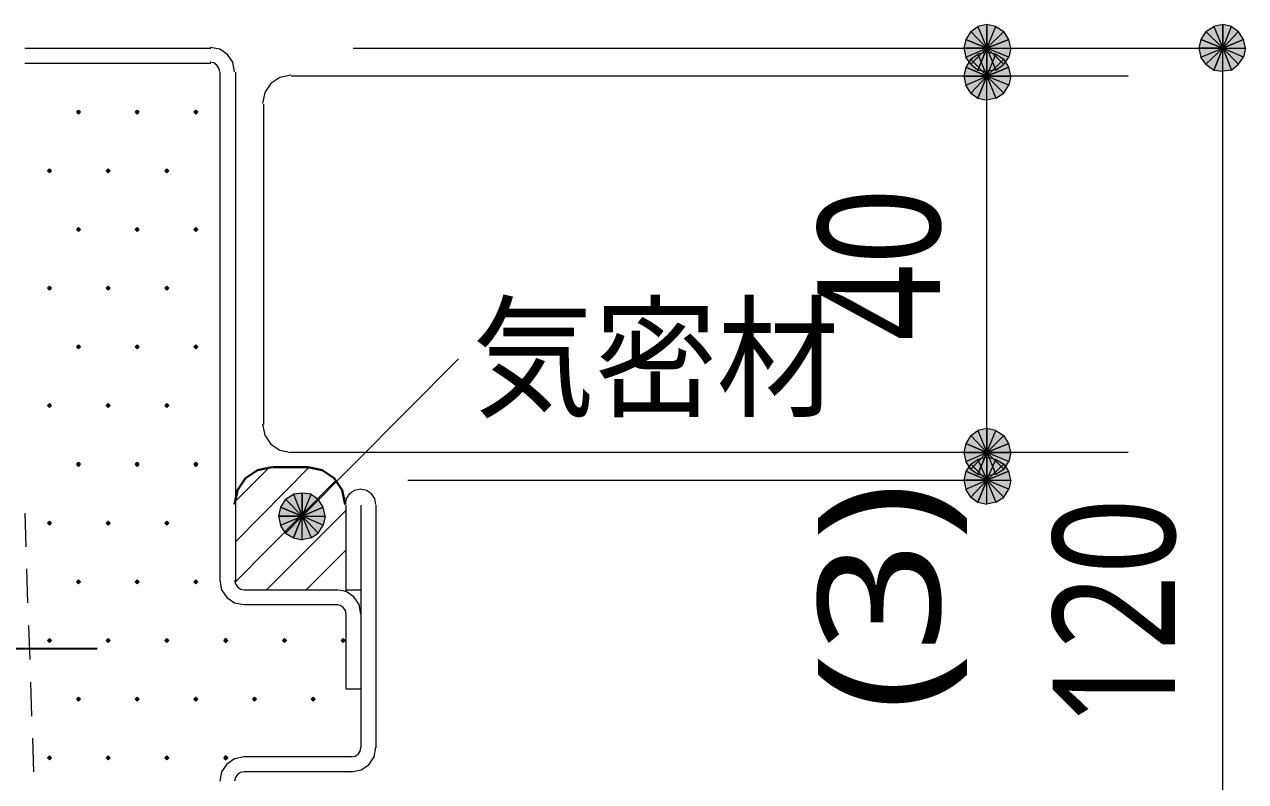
# Model space of a CAD drawing. Header units: millimetres. Extents: x 0 to 420, y 0 to 297.
# Drawn here: x 258.4 to 284.37, y 99.49 to 115.59 of the extents above; entities that cross this region are included whole.
import ezdxf
from ezdxf.enums import TextEntityAlignment as Align

# ---------------------------------------------------------------- set-up
doc = ezdxf.new("R2010")
doc.units = ezdxf.units.MM
doc.styles.add('kst32b', font='NotoSansJP-Variable.ttf')

msp = doc.modelspace()

# ---------------------------------------------------------------- hatches: boundary and pattern name
h = msp.add_hatch(color=7)
h.paths.add_polyline_path([(278.871, 115.591), (278.68, 115.549), (278.871, 115.083), (278.871, 115.591)])
h.paths.add_polyline_path([(278.68, 115.549), (278.871, 115.083), (278.532, 115.443), (278.68, 115.549)])
h.paths.add_polyline_path([(278.871, 115.083), (278.532, 115.443), (278.426, 115.274), (278.871, 115.083)])
h = msp.add_hatch(color=7)
h.paths.add_polyline_path([(279.337, 115.274), (279.231, 115.443), (278.871, 115.083), (279.337, 115.274)])
h.paths.add_polyline_path([(279.231, 115.443), (278.871, 115.083), (279.061, 115.549), (279.231, 115.443)])
h.paths.add_polyline_path([(278.871, 115.083), (279.061, 115.549), (278.871, 115.591), (278.871, 115.083)])
h = msp.add_hatch(color=7)
h.paths.add_polyline_path([(283.887, 115.591), (283.697, 115.549), (283.887, 115.083), (283.887, 115.591)])
h.paths.add_polyline_path([(283.697, 115.549), (283.887, 115.083), (283.528, 115.443), (283.697, 115.549)])
h.paths.add_polyline_path([(283.887, 115.083), (283.528, 115.443), (283.422, 115.274), (283.887, 115.083)])
h = msp.add_hatch(color=7)
h.paths.add_polyline_path([(284.332, 115.274), (284.226, 115.443), (283.887, 115.083), (284.332, 115.274)])
h.paths.add_polyline_path([(284.226, 115.443), (283.887, 115.083), (284.078, 115.549), (284.226, 115.443)])
h.paths.add_polyline_path([(283.887, 115.083), (284.078, 115.549), (283.887, 115.591), (283.887, 115.083)])
for points in [[(278.426, 115.274), (278.384, 115.083), (278.871, 115.083), (278.426, 115.274)], [(283.422, 115.274), (283.379, 115.083), (283.887, 115.083), (283.422, 115.274)], [(278.426, 114.681), (278.384, 114.49), (278.871, 114.49), (278.426, 114.681)], [(259.546, 113.771), (259.525, 113.75), (259.503, 113.729), (259.525, 113.707), (259.546, 113.686), (259.567, 113.707), (259.588, 113.729), (259.567, 113.75), (259.546, 113.771)], [(260.795, 113.771), (260.773, 113.75), (260.752, 113.729), (260.773, 113.707), (260.795, 113.686), (260.816, 113.707), (260.837, 113.729), (260.816, 113.75), (260.795, 113.771)], [(262.043, 113.771), (262.022, 113.75), (262.001, 113.729), (262.022, 113.707), (262.043, 113.686), (262.064, 113.707), (262.086, 113.729), (262.064, 113.75), (262.043, 113.771)], [(258.932, 112.522), (258.911, 112.501), (258.889, 112.48), (258.911, 112.459), (258.932, 112.437), (258.953, 112.459), (258.974, 112.48), (258.953, 112.501), (258.932, 112.522)], [(260.181, 112.522), (260.16, 112.501), (260.138, 112.48), (260.16, 112.459), (260.181, 112.437), (260.202, 112.459), (260.223, 112.48), (260.202, 112.501), (260.181, 112.522)], [(261.429, 112.522), (261.408, 112.501), (261.387, 112.48), (261.408, 112.459), (261.429, 112.437), (261.451, 112.459), (261.472, 112.48), (261.451, 112.501), (261.429, 112.522)], [(259.546, 111.273), (259.525, 111.252), (259.503, 111.231), (259.525, 111.21), (259.546, 111.188), (259.567, 111.21), (259.588, 111.231), (259.567, 111.252), (259.546, 111.273)], [(260.795, 111.273), (260.773, 111.252), (260.752, 111.231), (260.773, 111.21), (260.795, 111.188), (260.816, 111.21), (260.837, 111.231), (260.816, 111.252), (260.795, 111.273)], [(262.043, 111.273), (262.022, 111.252), (262.001, 111.231), (262.022, 111.21), (262.043, 111.188), (262.064, 111.21), (262.086, 111.231), (262.064, 111.252), (262.043, 111.273)], [(258.932, 110.024), (258.911, 110.003), (258.889, 109.982), (258.911, 109.961), (258.932, 109.94), (258.953, 109.961), (258.974, 109.982), (258.953, 110.003), (258.932, 110.024)], [(260.181, 110.024), (260.16, 110.003), (260.138, 109.982), (260.16, 109.961), (260.181, 109.94), (260.202, 109.961), (260.223, 109.982), (260.202, 110.003), (260.181, 110.024)], [(261.429, 110.024), (261.408, 110.003), (261.387, 109.982), (261.408, 109.961), (261.429, 109.94), (261.451, 109.961), (261.472, 109.982), (261.451, 110.003), (261.429, 110.024)], [(259.546, 108.775), (259.525, 108.754), (259.503, 108.733), (259.525, 108.712), (259.546, 108.691), (259.567, 108.712), (259.588, 108.733), (259.567, 108.754), (259.546, 108.775)], [(260.795, 108.775), (260.773, 108.754), (260.752, 108.733), (260.773, 108.712), (260.795, 108.691), (260.816, 108.712), (260.837, 108.733), (260.816, 108.754), (260.795, 108.775)], [(262.043, 108.775), (262.022, 108.754), (262.001, 108.733), (262.022, 108.712), (262.043, 108.691), (262.064, 108.712), (262.086, 108.733), (262.064, 108.754), (262.043, 108.775)], [(258.932, 107.527), (258.911, 107.505), (258.889, 107.484), (258.911, 107.463), (258.932, 107.442), (258.953, 107.463), (258.974, 107.484), (258.953, 107.505), (258.932, 107.527)], [(260.181, 107.527), (260.16, 107.505), (260.138, 107.484), (260.16, 107.463), (260.181, 107.442), (260.202, 107.463), (260.223, 107.484), (260.202, 107.505), (260.181, 107.527)], [(261.429, 107.527), (261.408, 107.505), (261.387, 107.484), (261.408, 107.463), (261.429, 107.442), (261.451, 107.463), (261.472, 107.484), (261.451, 107.505), (261.429, 107.527)], [(278.426, 106.68), (278.384, 106.489), (278.871, 106.489), (278.426, 106.68)], [(259.546, 106.278), (259.525, 106.257), (259.503, 106.236), (259.525, 106.214), (259.546, 106.193), (259.567, 106.214), (259.588, 106.236), (259.567, 106.257), (259.546, 106.278)], [(260.795, 106.278), (260.773, 106.257), (260.752, 106.236), (260.773, 106.214), (260.795, 106.193), (260.816, 106.214), (260.837, 106.236), (260.816, 106.257), (260.795, 106.278)], [(262.043, 106.278), (262.022, 106.257), (262.001, 106.236), (262.022, 106.214), (262.043, 106.193), (262.064, 106.214), (262.086, 106.236), (262.064, 106.257), (262.043, 106.278)], [(278.426, 106.087), (278.384, 105.897), (278.871, 105.897), (278.426, 106.087)], [(263.843, 105.325), (263.8, 105.135), (264.308, 105.135), (263.843, 105.325)], [(258.932, 105.029), (258.911, 105.008), (258.889, 104.987), (258.911, 104.966), (258.932, 104.944), (258.953, 104.966), (258.974, 104.987), (258.953, 105.008), (258.932, 105.029)], [(260.181, 105.029), (260.16, 105.008), (260.138, 104.987), (260.16, 104.966), (260.181, 104.944), (260.202, 104.966), (260.223, 104.987), (260.202, 105.008), (260.181, 105.029)], [(261.429, 105.029), (261.408, 105.008), (261.387, 104.987), (261.408, 104.966), (261.429, 104.944), (261.451, 104.966), (261.472, 104.987), (261.451, 105.008), (261.429, 105.029)], [(259.546, 103.78), (259.525, 103.759), (259.503, 103.738), (259.525, 103.717), (259.546, 103.696), (259.567, 103.717), (259.588, 103.738), (259.567, 103.759), (259.546, 103.78)], [(260.795, 103.78), (260.773, 103.759), (260.752, 103.738), (260.773, 103.717), (260.795, 103.696), (260.816, 103.717), (260.837, 103.738), (260.816, 103.759), (260.795, 103.78)], [(262.043, 103.78), (262.022, 103.759), (262.001, 103.738), (262.022, 103.717), (262.043, 103.696), (262.064, 103.717), (262.086, 103.738), (262.064, 103.759), (262.043, 103.78)], [(258.932, 102.531), (258.911, 102.51), (258.889, 102.489), (258.911, 102.468), (258.932, 102.447), (258.953, 102.468), (258.974, 102.489), (258.953, 102.51), (258.932, 102.531)], [(260.181, 102.531), (260.16, 102.51), (260.138, 102.489), (260.16, 102.468), (260.181, 102.447), (260.202, 102.468), (260.223, 102.489), (260.202, 102.51), (260.181, 102.531)], [(261.429, 102.531), (261.408, 102.51), (261.387, 102.489), (261.408, 102.468), (261.429, 102.447), (261.451, 102.468), (261.472, 102.489), (261.451, 102.51), (261.429, 102.531)], [(262.678, 102.531), (262.657, 102.51), (262.636, 102.489), (262.657, 102.468), (262.678, 102.447), (262.7, 102.468), (262.721, 102.489), (262.7, 102.51), (262.678, 102.531)], [(263.927, 102.531), (263.906, 102.51), (263.885, 102.489), (263.906, 102.468), (263.927, 102.447), (263.948, 102.468), (263.97, 102.489), (263.948, 102.51), (263.927, 102.531)], [(265.176, 102.531), (265.155, 102.51), (265.134, 102.489), (265.155, 102.468), (265.176, 102.447), (265.197, 102.468), (265.218, 102.489), (265.197, 102.51), (265.176, 102.531)], [(259.546, 101.282), (259.525, 101.261), (259.503, 101.24), (259.525, 101.219), (259.546, 101.198), (259.567, 101.219), (259.588, 101.24), (259.567, 101.261), (259.546, 101.282)], [(260.795, 101.282), (260.773, 101.261), (260.752, 101.24), (260.773, 101.219), (260.795, 101.198), (260.816, 101.219), (260.837, 101.24), (260.816, 101.261), (260.795, 101.282)], [(262.043, 101.282), (262.022, 101.261), (262.001, 101.24), (262.022, 101.219), (262.043, 101.198), (262.064, 101.219), (262.086, 101.24), (262.064, 101.261), (262.043, 101.282)], [(263.292, 101.282), (263.271, 101.261), (263.25, 101.24), (263.271, 101.219), (263.292, 101.198), (263.313, 101.219), (263.335, 101.24), (263.313, 101.261), (263.292, 101.282)], [(264.541, 101.282), (264.52, 101.261), (264.499, 101.24), (264.52, 101.219), (264.541, 101.198), (264.562, 101.219), (264.583, 101.24), (264.562, 101.261), (264.541, 101.282)], [(258.932, 100.034), (258.911, 100.012), (258.889, 99.991), (258.911, 99.97), (258.932, 99.949), (258.953, 99.97), (258.974, 99.991), (258.953, 100.012), (258.932, 100.034)], [(260.181, 100.034), (260.16, 100.012), (260.138, 99.991), (260.16, 99.97), (260.181, 99.949), (260.202, 99.97), (260.223, 99.991), (260.202, 100.012), (260.181, 100.034)], [(261.429, 100.034), (261.408, 100.012), (261.387, 99.991), (261.408, 99.97), (261.429, 99.949), (261.451, 99.97), (261.472, 99.991), (261.451, 100.012), (261.429, 100.034)], [(262.678, 100.034), (262.657, 100.012), (262.636, 99.991), (262.657, 99.97), (262.678, 99.949), (262.7, 99.97), (262.721, 99.991), (262.7, 100.012), (262.678, 100.034)]]:
    msp.add_hatch(color=7).paths.add_polyline_path(points)
h = msp.add_hatch(color=7)
h.paths.add_polyline_path([(278.384, 115.083), (278.426, 114.893), (278.871, 115.083), (278.384, 115.083)])
h.paths.add_polyline_path([(278.426, 114.893), (278.871, 115.083), (278.532, 114.745), (278.426, 114.893)])
h.paths.add_polyline_path([(278.871, 115.083), (278.532, 114.745), (278.68, 114.618), (278.871, 115.083)])
h = msp.add_hatch(color=7)
h.paths.add_polyline_path([(278.68, 114.618), (278.871, 114.596), (278.871, 115.083), (278.68, 114.618)])
h.paths.add_polyline_path([(278.871, 114.596), (278.871, 115.083), (279.061, 114.618), (278.871, 114.596)])
h.paths.add_polyline_path([(278.871, 115.083), (279.061, 114.618), (279.231, 114.745), (278.871, 115.083)])
h = msp.add_hatch(color=7)
h.paths.add_polyline_path([(279.231, 114.745), (279.337, 114.893), (278.871, 115.083), (279.231, 114.745)])
h.paths.add_polyline_path([(279.337, 114.893), (278.871, 115.083), (279.379, 115.083), (279.337, 114.893)])
h.paths.add_polyline_path([(278.871, 115.083), (279.379, 115.083), (279.337, 115.274), (278.871, 115.083)])
h = msp.add_hatch(color=7)
h.paths.add_polyline_path([(283.379, 115.083), (283.422, 114.893), (283.887, 115.083), (283.379, 115.083)])
h.paths.add_polyline_path([(283.422, 114.893), (283.887, 115.083), (283.528, 114.745), (283.422, 114.893)])
h.paths.add_polyline_path([(283.887, 115.083), (283.528, 114.745), (283.697, 114.618), (283.887, 115.083)])
h = msp.add_hatch(color=7)
h.paths.add_polyline_path([(283.697, 114.618), (283.887, 114.596), (283.887, 115.083), (283.697, 114.618)])
h.paths.add_polyline_path([(283.887, 114.596), (283.887, 115.083), (284.078, 114.618), (283.887, 114.596)])
h.paths.add_polyline_path([(283.887, 115.083), (284.078, 114.618), (284.226, 114.745), (283.887, 115.083)])
h = msp.add_hatch(color=7)
h.paths.add_polyline_path([(284.226, 114.745), (284.332, 114.893), (283.887, 115.083), (284.226, 114.745)])
h.paths.add_polyline_path([(284.332, 114.893), (283.887, 115.083), (284.374, 115.083), (284.332, 114.893)])
h.paths.add_polyline_path([(283.887, 115.083), (284.374, 115.083), (284.332, 115.274), (283.887, 115.083)])
h = msp.add_hatch(color=7)
h.paths.add_polyline_path([(278.871, 114.998), (278.68, 114.956), (278.871, 114.49), (278.871, 114.998)])
h.paths.add_polyline_path([(278.68, 114.956), (278.871, 114.49), (278.532, 114.85), (278.68, 114.956)])
h.paths.add_polyline_path([(278.871, 114.49), (278.532, 114.85), (278.426, 114.681), (278.871, 114.49)])
h = msp.add_hatch(color=7)
h.paths.add_polyline_path([(279.337, 114.681), (279.231, 114.85), (278.871, 114.49), (279.337, 114.681)])
h.paths.add_polyline_path([(279.231, 114.85), (278.871, 114.49), (279.061, 114.956), (279.231, 114.85)])
h.paths.add_polyline_path([(278.871, 114.49), (279.061, 114.956), (278.871, 114.998), (278.871, 114.49)])
h = msp.add_hatch(color=7)
h.paths.add_polyline_path([(279.231, 114.131), (279.337, 114.3), (278.871, 114.49), (279.231, 114.131)])
h.paths.add_polyline_path([(279.337, 114.3), (278.871, 114.49), (279.379, 114.49), (279.337, 114.3)])
h.paths.add_polyline_path([(278.871, 114.49), (279.379, 114.49), (279.337, 114.681), (278.871, 114.49)])
h = msp.add_hatch(color=7)
h.paths.add_polyline_path([(278.384, 114.49), (278.426, 114.3), (278.871, 114.49), (278.384, 114.49)])
h.paths.add_polyline_path([(278.426, 114.3), (278.871, 114.49), (278.532, 114.131), (278.426, 114.3)])
h.paths.add_polyline_path([(278.871, 114.49), (278.532, 114.131), (278.68, 114.025), (278.871, 114.49)])
h = msp.add_hatch(color=7)
h.paths.add_polyline_path([(278.68, 114.025), (278.871, 113.982), (278.871, 114.49), (278.68, 114.025)])
h.paths.add_polyline_path([(278.871, 113.982), (278.871, 114.49), (279.061, 114.025), (278.871, 113.982)])
h.paths.add_polyline_path([(278.871, 114.49), (279.061, 114.025), (279.231, 114.131), (278.871, 114.49)])
h = msp.add_hatch(color=7)
h.paths.add_polyline_path([(278.871, 106.997), (278.68, 106.955), (278.871, 106.489), (278.871, 106.997)])
h.paths.add_polyline_path([(278.68, 106.955), (278.871, 106.489), (278.532, 106.849), (278.68, 106.955)])
h.paths.add_polyline_path([(278.871, 106.489), (278.532, 106.849), (278.426, 106.68), (278.871, 106.489)])
h = msp.add_hatch(color=7)
h.paths.add_polyline_path([(279.337, 106.68), (279.231, 106.849), (278.871, 106.489), (279.337, 106.68)])
h.paths.add_polyline_path([(279.231, 106.849), (278.871, 106.489), (279.061, 106.955), (279.231, 106.849)])
h.paths.add_polyline_path([(278.871, 106.489), (279.061, 106.955), (278.871, 106.997), (278.871, 106.489)])
h = msp.add_hatch(color=7)
h.paths.add_polyline_path([(279.231, 106.13), (279.337, 106.299), (278.871, 106.489), (279.231, 106.13)])
h.paths.add_polyline_path([(279.337, 106.299), (278.871, 106.489), (279.379, 106.489), (279.337, 106.299)])
h.paths.add_polyline_path([(278.871, 106.489), (279.379, 106.489), (279.337, 106.68), (278.871, 106.489)])
h = msp.add_hatch(color=7)
h.paths.add_polyline_path([(278.384, 106.489), (278.426, 106.299), (278.871, 106.489), (278.384, 106.489)])
h.paths.add_polyline_path([(278.426, 106.299), (278.871, 106.489), (278.532, 106.13), (278.426, 106.299)])
h.paths.add_polyline_path([(278.871, 106.489), (278.532, 106.13), (278.68, 106.024), (278.871, 106.489)])
h = msp.add_hatch(color=7)
h.paths.add_polyline_path([(278.871, 106.384), (278.68, 106.341), (278.871, 105.897), (278.871, 106.384)])
h.paths.add_polyline_path([(278.68, 106.341), (278.871, 105.897), (278.532, 106.236), (278.68, 106.341)])
h.paths.add_polyline_path([(278.871, 105.897), (278.532, 106.236), (278.426, 106.087), (278.871, 105.897)])
h = msp.add_hatch(color=7)
h.paths.add_polyline_path([(278.68, 106.024), (278.871, 105.981), (278.871, 106.489), (278.68, 106.024)])
h.paths.add_polyline_path([(278.871, 105.981), (278.871, 106.489), (279.061, 106.024), (278.871, 105.981)])
h.paths.add_polyline_path([(278.871, 106.489), (279.061, 106.024), (279.231, 106.13), (278.871, 106.489)])
h = msp.add_hatch(color=7)
h.paths.add_polyline_path([(279.337, 106.087), (279.231, 106.236), (278.871, 105.897), (279.337, 106.087)])
h.paths.add_polyline_path([(279.231, 106.236), (278.871, 105.897), (279.061, 106.341), (279.231, 106.236)])
h.paths.add_polyline_path([(278.871, 105.897), (279.061, 106.341), (278.871, 106.384), (278.871, 105.897)])
h = msp.add_hatch(color=7)
h.paths.add_polyline_path([(279.231, 105.537), (279.337, 105.706), (278.871, 105.897), (279.231, 105.537)])
h.paths.add_polyline_path([(279.337, 105.706), (278.871, 105.897), (279.379, 105.897), (279.337, 105.706)])
h.paths.add_polyline_path([(278.871, 105.897), (279.379, 105.897), (279.337, 106.087), (278.871, 105.897)])
h = msp.add_hatch(color=7)
h.paths.add_polyline_path([(278.384, 105.897), (278.426, 105.706), (278.871, 105.897), (278.384, 105.897)])
h.paths.add_polyline_path([(278.426, 105.706), (278.871, 105.897), (278.532, 105.537), (278.426, 105.706)])
h.paths.add_polyline_path([(278.871, 105.897), (278.532, 105.537), (278.68, 105.431), (278.871, 105.897)])
h = msp.add_hatch(color=7)
h.paths.add_polyline_path([(278.68, 105.431), (278.871, 105.389), (278.871, 105.897), (278.68, 105.431)])
h.paths.add_polyline_path([(278.871, 105.389), (278.871, 105.897), (279.061, 105.431), (278.871, 105.389)])
h.paths.add_polyline_path([(278.871, 105.897), (279.061, 105.431), (279.231, 105.537), (278.871, 105.897)])
h = msp.add_hatch(color=7)
h.paths.add_polyline_path([(264.308, 105.622), (264.118, 105.6), (264.308, 105.135), (264.308, 105.622)])
h.paths.add_polyline_path([(264.118, 105.6), (264.308, 105.135), (263.948, 105.495), (264.118, 105.6)])
h.paths.add_polyline_path([(264.308, 105.135), (263.948, 105.495), (263.843, 105.325), (264.308, 105.135)])
h = msp.add_hatch(color=7)
h.paths.add_polyline_path([(264.753, 105.325), (264.647, 105.495), (264.308, 105.135), (264.753, 105.325)])
h.paths.add_polyline_path([(264.647, 105.495), (264.308, 105.135), (264.499, 105.6), (264.647, 105.495)])
h.paths.add_polyline_path([(264.308, 105.135), (264.499, 105.6), (264.308, 105.622), (264.308, 105.135)])
h = msp.add_hatch(color=7)
h.paths.add_polyline_path([(264.647, 104.775), (264.753, 104.944), (264.308, 105.135), (264.647, 104.775)])
h.paths.add_polyline_path([(264.753, 104.944), (264.308, 105.135), (264.795, 105.135), (264.753, 104.944)])
h.paths.add_polyline_path([(264.308, 105.135), (264.795, 105.135), (264.753, 105.325), (264.308, 105.135)])
h = msp.add_hatch(color=7)
h.paths.add_polyline_path([(263.8, 105.135), (263.843, 104.944), (264.308, 105.135), (263.8, 105.135)])
h.paths.add_polyline_path([(263.843, 104.944), (264.308, 105.135), (263.948, 104.775), (263.843, 104.944)])
h.paths.add_polyline_path([(264.308, 105.135), (263.948, 104.775), (264.118, 104.669), (264.308, 105.135)])
h = msp.add_hatch(color=7)
h.paths.add_polyline_path([(264.118, 104.669), (264.308, 104.627), (264.308, 105.135), (264.118, 104.669)])
h.paths.add_polyline_path([(264.308, 104.627), (264.308, 105.135), (264.499, 104.669), (264.308, 104.627)])
h.paths.add_polyline_path([(264.308, 105.135), (264.499, 104.669), (264.647, 104.775), (264.308, 105.135)])

# ---------------------------------------------------------------- linework, layer by layer
at = {"lineweight": 0}
for points in [[(278.871, 115.083), (278.532, 115.443), (278.426, 115.274)], [(278.68, 115.549), (278.871, 115.083), (278.532, 115.443)], [(278.871, 115.591), (278.68, 115.549), (278.871, 115.083)], [(278.871, 115.083), (279.061, 115.549), (278.871, 115.591)], [(279.231, 115.443), (278.871, 115.083), (279.061, 115.549)], [(279.337, 115.274), (279.231, 115.443), (278.871, 115.083)], [(283.887, 115.083), (283.528, 115.443), (283.422, 115.274)], [(283.697, 115.549), (283.887, 115.083), (283.528, 115.443)], [(283.887, 115.591), (283.697, 115.549), (283.887, 115.083)], [(283.887, 115.083), (284.078, 115.549), (283.887, 115.591)], [(284.226, 115.443), (283.887, 115.083), (284.078, 115.549)], [(284.332, 115.274), (284.226, 115.443), (283.887, 115.083)], [(278.426, 115.274), (278.384, 115.083), (278.871, 115.083)], [(278.384, 115.083), (278.426, 114.893), (278.871, 115.083)], [(278.426, 114.893), (278.871, 115.083), (278.532, 114.745)], [(278.871, 115.083), (278.532, 114.745), (278.68, 114.618)], [(278.68, 114.618), (278.871, 114.596), (278.871, 115.083)], [(278.871, 115.083), (279.379, 115.083), (279.337, 115.274)], [(278.871, 114.596), (278.871, 115.083), (279.061, 114.618)], [(278.871, 115.083), (279.061, 114.618), (279.231, 114.745)], [(279.231, 114.745), (279.337, 114.893), (278.871, 115.083)], [(279.337, 114.893), (278.871, 115.083), (279.379, 115.083)], [(283.422, 115.274), (283.379, 115.083), (283.887, 115.083)], [(283.379, 115.083), (283.422, 114.893), (283.887, 115.083)], [(283.422, 114.893), (283.887, 115.083), (283.528, 114.745)], [(283.887, 115.083), (283.528, 114.745), (283.697, 114.618)], [(283.697, 114.618), (283.887, 114.596), (283.887, 115.083)], [(283.887, 115.083), (284.374, 115.083), (284.332, 115.274)], [(283.887, 114.596), (283.887, 115.083), (284.078, 114.618)], [(283.887, 115.083), (284.078, 114.618), (284.226, 114.745)], [(284.226, 114.745), (284.332, 114.893), (283.887, 115.083)], [(284.332, 114.893), (283.887, 115.083), (284.374, 115.083)], [(278.871, 114.49), (278.532, 114.85), (278.426, 114.681)], [(278.68, 114.956), (278.871, 114.49), (278.532, 114.85)], [(278.871, 114.998), (278.68, 114.956), (278.871, 114.49)], [(278.871, 114.49), (279.061, 114.956), (278.871, 114.998)], [(279.231, 114.85), (278.871, 114.49), (279.061, 114.956)], [(279.337, 114.681), (279.231, 114.85), (278.871, 114.49)], [(278.426, 114.681), (278.384, 114.49), (278.871, 114.49)], [(278.871, 114.49), (279.379, 114.49), (279.337, 114.681)], [(278.384, 114.49), (278.426, 114.3), (278.871, 114.49)], [(278.426, 114.3), (278.871, 114.49), (278.532, 114.131)], [(278.871, 114.49), (278.532, 114.131), (278.68, 114.025)], [(278.68, 114.025), (278.871, 113.982), (278.871, 114.49)], [(278.871, 113.982), (278.871, 114.49), (279.061, 114.025)], [(278.871, 114.49), (279.061, 114.025), (279.231, 114.131)], [(279.231, 114.131), (279.337, 114.3), (278.871, 114.49)], [(279.337, 114.3), (278.871, 114.49), (279.379, 114.49)], [(259.546, 113.771), (259.525, 113.75), (259.503, 113.729), (259.525, 113.707), (259.546, 113.686), (259.567, 113.707), (259.588, 113.729), (259.567, 113.75)], [(260.795, 113.771), (260.773, 113.75), (260.752, 113.729), (260.773, 113.707), (260.795, 113.686), (260.816, 113.707), (260.837, 113.729), (260.816, 113.75)], [(262.043, 113.771), (262.022, 113.75), (262.001, 113.729), (262.022, 113.707), (262.043, 113.686), (262.064, 113.707), (262.086, 113.729), (262.064, 113.75)], [(258.932, 112.522), (258.911, 112.501), (258.889, 112.48), (258.911, 112.459), (258.932, 112.437), (258.953, 112.459), (258.974, 112.48), (258.953, 112.501)], [(260.181, 112.522), (260.16, 112.501), (260.138, 112.48), (260.16, 112.459), (260.181, 112.437), (260.202, 112.459), (260.223, 112.48), (260.202, 112.501)], [(261.429, 112.522), (261.408, 112.501), (261.387, 112.48), (261.408, 112.459), (261.429, 112.437), (261.451, 112.459), (261.472, 112.48), (261.451, 112.501)], [(259.546, 111.273), (259.525, 111.252), (259.503, 111.231), (259.525, 111.21), (259.546, 111.188), (259.567, 111.21), (259.588, 111.231), (259.567, 111.252)], [(260.795, 111.273), (260.773, 111.252), (260.752, 111.231), (260.773, 111.21), (260.795, 111.188), (260.816, 111.21), (260.837, 111.231), (260.816, 111.252)], [(262.043, 111.273), (262.022, 111.252), (262.001, 111.231), (262.022, 111.21), (262.043, 111.188), (262.064, 111.21), (262.086, 111.231), (262.064, 111.252)], [(258.932, 110.024), (258.911, 110.003), (258.889, 109.982), (258.911, 109.961), (258.932, 109.94), (258.953, 109.961), (258.974, 109.982), (258.953, 110.003)], [(260.181, 110.024), (260.16, 110.003), (260.138, 109.982), (260.16, 109.961), (260.181, 109.94), (260.202, 109.961), (260.223, 109.982), (260.202, 110.003)], [(261.429, 110.024), (261.408, 110.003), (261.387, 109.982), (261.408, 109.961), (261.429, 109.94), (261.451, 109.961), (261.472, 109.982), (261.451, 110.003)], [(259.546, 108.775), (259.525, 108.754), (259.503, 108.733), (259.525, 108.712), (259.546, 108.691), (259.567, 108.712), (259.588, 108.733), (259.567, 108.754)], [(260.795, 108.775), (260.773, 108.754), (260.752, 108.733), (260.773, 108.712), (260.795, 108.691), (260.816, 108.712), (260.837, 108.733), (260.816, 108.754)], [(262.043, 108.775), (262.022, 108.754), (262.001, 108.733), (262.022, 108.712), (262.043, 108.691), (262.064, 108.712), (262.086, 108.733), (262.064, 108.754)], [(258.932, 107.527), (258.911, 107.505), (258.889, 107.484), (258.911, 107.463), (258.932, 107.442), (258.953, 107.463), (258.974, 107.484), (258.953, 107.505)], [(260.181, 107.527), (260.16, 107.505), (260.138, 107.484), (260.16, 107.463), (260.181, 107.442), (260.202, 107.463), (260.223, 107.484), (260.202, 107.505)], [(261.429, 107.527), (261.408, 107.505), (261.387, 107.484), (261.408, 107.463), (261.429, 107.442), (261.451, 107.463), (261.472, 107.484), (261.451, 107.505)], [(278.871, 106.489), (278.532, 106.849), (278.426, 106.68)], [(278.68, 106.955), (278.871, 106.489), (278.532, 106.849)], [(278.871, 106.997), (278.68, 106.955), (278.871, 106.489)], [(278.871, 106.489), (279.061, 106.955), (278.871, 106.997)], [(279.231, 106.849), (278.871, 106.489), (279.061, 106.955)], [(279.337, 106.68), (279.231, 106.849), (278.871, 106.489)], [(278.426, 106.68), (278.384, 106.489), (278.871, 106.489)], [(278.871, 106.489), (279.379, 106.489), (279.337, 106.68)], [(259.546, 106.278), (259.525, 106.257), (259.503, 106.236), (259.525, 106.214), (259.546, 106.193), (259.567, 106.214), (259.588, 106.236), (259.567, 106.257)], [(260.795, 106.278), (260.773, 106.257), (260.752, 106.236), (260.773, 106.214), (260.795, 106.193), (260.816, 106.214), (260.837, 106.236), (260.816, 106.257)], [(262.043, 106.278), (262.022, 106.257), (262.001, 106.236), (262.022, 106.214), (262.043, 106.193), (262.064, 106.214), (262.086, 106.236), (262.064, 106.257)], [(278.384, 106.489), (278.426, 106.299), (278.871, 106.489)], [(278.426, 106.299), (278.871, 106.489), (278.532, 106.13)], [(278.871, 106.489), (278.532, 106.13), (278.68, 106.024)], [(278.68, 106.341), (278.871, 105.897), (278.532, 106.236)], [(278.68, 106.024), (278.871, 105.981), (278.871, 106.489)], [(278.871, 106.384), (278.68, 106.341), (278.871, 105.897)], [(278.871, 105.981), (278.871, 106.489), (279.061, 106.024)], [(278.871, 106.489), (279.061, 106.024), (279.231, 106.13)], [(279.231, 106.13), (279.337, 106.299), (278.871, 106.489)], [(279.337, 106.299), (278.871, 106.489), (279.379, 106.489)], [(278.871, 105.897), (279.061, 106.341), (278.871, 106.384)], [(279.231, 106.236), (278.871, 105.897), (279.061, 106.341)], [(278.426, 106.087), (278.384, 105.897), (278.871, 105.897)], [(278.871, 105.897), (278.532, 106.236), (278.426, 106.087)], [(279.337, 106.087), (279.231, 106.236), (278.871, 105.897)], [(278.871, 105.897), (279.379, 105.897), (279.337, 106.087)], [(278.384, 105.897), (278.426, 105.706), (278.871, 105.897)], [(278.426, 105.706), (278.871, 105.897), (278.532, 105.537)], [(278.871, 105.897), (278.532, 105.537), (278.68, 105.431)], [(278.68, 105.431), (278.871, 105.389), (278.871, 105.897)], [(278.871, 105.389), (278.871, 105.897), (279.061, 105.431)], [(278.871, 105.897), (279.061, 105.431), (279.231, 105.537)], [(279.231, 105.537), (279.337, 105.706), (278.871, 105.897)], [(279.337, 105.706), (278.871, 105.897), (279.379, 105.897)], [(264.308, 105.135), (263.948, 105.495), (263.843, 105.325)], [(264.118, 105.6), (264.308, 105.135), (263.948, 105.495)], [(264.308, 105.622), (264.118, 105.6), (264.308, 105.135)], [(264.308, 105.135), (264.499, 105.6), (264.308, 105.622)], [(264.647, 105.495), (264.308, 105.135), (264.499, 105.6)], [(264.753, 105.325), (264.647, 105.495), (264.308, 105.135)], [(263.843, 105.325), (263.8, 105.135), (264.308, 105.135)], [(264.308, 105.135), (264.795, 105.135), (264.753, 105.325)], [(258.932, 105.029), (258.911, 105.008), (258.889, 104.987), (258.911, 104.966), (258.932, 104.944), (258.953, 104.966), (258.974, 104.987), (258.953, 105.008)], [(260.181, 105.029), (260.16, 105.008), (260.138, 104.987), (260.16, 104.966), (260.181, 104.944), (260.202, 104.966), (260.223, 104.987), (260.202, 105.008)], [(261.429, 105.029), (261.408, 105.008), (261.387, 104.987), (261.408, 104.966), (261.429, 104.944), (261.451, 104.966), (261.472, 104.987), (261.451, 105.008)], [(263.8, 105.135), (263.843, 104.944), (264.308, 105.135)], [(263.843, 104.944), (264.308, 105.135), (263.948, 104.775)], [(264.308, 105.135), (263.948, 104.775), (264.118, 104.669)], [(264.118, 104.669), (264.308, 104.627), (264.308, 105.135)], [(264.308, 104.627), (264.308, 105.135), (264.499, 104.669)], [(264.308, 105.135), (264.499, 104.669), (264.647, 104.775)], [(264.647, 104.775), (264.753, 104.944), (264.308, 105.135)], [(264.753, 104.944), (264.308, 105.135), (264.795, 105.135)], [(259.546, 103.78), (259.525, 103.759), (259.503, 103.738), (259.525, 103.717), (259.546, 103.696), (259.567, 103.717), (259.588, 103.738), (259.567, 103.759)], [(260.795, 103.78), (260.773, 103.759), (260.752, 103.738), (260.773, 103.717), (260.795, 103.696), (260.816, 103.717), (260.837, 103.738), (260.816, 103.759)], [(262.043, 103.78), (262.022, 103.759), (262.001, 103.738), (262.022, 103.717), (262.043, 103.696), (262.064, 103.717), (262.086, 103.738), (262.064, 103.759)], [(258.932, 102.531), (258.911, 102.51), (258.889, 102.489), (258.911, 102.468), (258.932, 102.447), (258.953, 102.468), (258.974, 102.489), (258.953, 102.51)], [(260.181, 102.531), (260.16, 102.51), (260.138, 102.489), (260.16, 102.468), (260.181, 102.447), (260.202, 102.468), (260.223, 102.489), (260.202, 102.51)], [(261.429, 102.531), (261.408, 102.51), (261.387, 102.489), (261.408, 102.468), (261.429, 102.447), (261.451, 102.468), (261.472, 102.489), (261.451, 102.51)], [(262.678, 102.531), (262.657, 102.51), (262.636, 102.489), (262.657, 102.468), (262.678, 102.447), (262.7, 102.468), (262.721, 102.489), (262.7, 102.51)], [(263.927, 102.531), (263.906, 102.51), (263.885, 102.489), (263.906, 102.468), (263.927, 102.447), (263.948, 102.468), (263.97, 102.489), (263.948, 102.51)], [(265.176, 102.531), (265.155, 102.51), (265.134, 102.489), (265.155, 102.468), (265.176, 102.447), (265.197, 102.468), (265.218, 102.489), (265.197, 102.51)], [(259.546, 101.282), (259.525, 101.261), (259.503, 101.24), (259.525, 101.219), (259.546, 101.198), (259.567, 101.219), (259.588, 101.24), (259.567, 101.261)], [(260.795, 101.282), (260.773, 101.261), (260.752, 101.24), (260.773, 101.219), (260.795, 101.198), (260.816, 101.219), (260.837, 101.24), (260.816, 101.261)], [(262.043, 101.282), (262.022, 101.261), (262.001, 101.24), (262.022, 101.219), (262.043, 101.198), (262.064, 101.219), (262.086, 101.24), (262.064, 101.261)], [(263.292, 101.282), (263.271, 101.261), (263.25, 101.24), (263.271, 101.219), (263.292, 101.198), (263.313, 101.219), (263.335, 101.24), (263.313, 101.261)], [(264.541, 101.282), (264.52, 101.261), (264.499, 101.24), (264.52, 101.219), (264.541, 101.198), (264.562, 101.219), (264.583, 101.24), (264.562, 101.261)], [(258.932, 100.034), (258.911, 100.012), (258.889, 99.991), (258.911, 99.97), (258.932, 99.949), (258.953, 99.97), (258.974, 99.991), (258.953, 100.012)], [(260.181, 100.034), (260.16, 100.012), (260.138, 99.991), (260.16, 99.97), (260.181, 99.949), (260.202, 99.97), (260.223, 99.991), (260.202, 100.012)], [(261.429, 100.034), (261.408, 100.012), (261.387, 99.991), (261.408, 99.97), (261.429, 99.949), (261.451, 99.97), (261.472, 99.991), (261.451, 100.012)], [(262.678, 100.034), (262.657, 100.012), (262.636, 99.991), (262.657, 99.97), (262.678, 99.949), (262.7, 99.97), (262.721, 99.991), (262.7, 100.012)]]:
    msp.add_lwpolyline(points, close=True, dxfattribs=at)
at = {"lineweight": 13}
for points in [[(258.403, 115.083), (262.361, 115.083)], [(262.869, 114.586), (262.828, 114.788), (262.717, 114.952), (262.552, 115.064), (262.35, 115.104)], [(265.388, 115.083), (283.887, 115.083)], [(278.871, 105.897), (278.871, 106.489), (278.871, 114.49), (278.871, 115.083)], [(283.887, 91.08), (283.887, 115.083)], [(258.403, 114.766), (262.361, 114.766)], [(262.551, 114.586), (262.536, 114.664), (262.492, 114.728), (262.429, 114.771), (262.35, 114.787)], [(262.551, 114.575), (262.551, 103.759)], [(262.89, 114.575), (262.89, 103.759)], [(264.065, 114.512), (263.83, 114.464), (263.638, 114.335), (263.509, 114.143), (263.462, 113.908)], [(281.877, 114.49), (264.075, 114.49)], [(263.483, 113.898), (263.483, 107.082)], [(264.308, 105.135), (267.631, 108.479)], [(263.462, 107.093), (263.509, 106.858), (263.638, 106.666), (263.83, 106.537), (264.065, 106.489)], [(281.877, 106.489), (264.075, 106.489)], [(264.456, 106.172), (262.89, 104.584)], [(263.61, 106.172), (262.89, 105.452)], [(265.028, 105.897), (262.89, 103.738)], [(266.552, 105.897), (278.871, 105.897)], [(265.874, 105.378), (265.849, 105.506), (265.778, 105.61), (265.674, 105.681), (265.546, 105.706), (265.419, 105.681), (265.314, 105.61), (265.244, 105.506), (265.218, 105.378)], [(265.239, 105.262), (263.546, 103.568)], [(265.239, 103.568), (265.239, 105.368)], [(265.557, 105.368), (265.557, 100.203)], [(265.875, 105.368), (265.875, 100.203)], [(258.403, 105.198), (258.424, 104.479)], [(265.239, 104.415), (264.393, 103.568)], [(258.445, 104.013), (258.466, 103.293)], [(262.551, 103.77), (262.592, 103.568), (262.703, 103.403), (262.868, 103.292), (263.07, 103.251)], [(262.869, 103.77), (262.885, 103.691), (262.928, 103.627), (262.992, 103.584), (263.07, 103.568)], [(263.08, 103.568), (265.049, 103.568)], [(265.557, 103.05), (265.516, 103.252), (265.405, 103.417), (265.24, 103.528), (265.038, 103.568)], [(265.239, 103.526), (265.239, 103.568), (265.557, 103.568)], [(263.08, 103.251), (265.049, 103.251)], [(265.24, 103.05), (265.224, 103.128), (265.181, 103.192), (265.117, 103.235), (265.038, 103.251)], [(265.557, 101.452), (265.239, 101.452), (265.239, 103.039)], [(258.487, 102.806), (258.509, 102.087)], [(258.53, 101.6), (258.551, 100.88)], [(258.572, 100.415), (258.593, 99.695)], [(263.07, 100.012), (262.868, 99.972), (262.703, 99.861), (262.592, 99.696), (262.551, 99.494)], [(265.366, 100.012), (263.08, 100.012)], [(265.356, 100.012), (265.434, 100.028), (265.498, 100.071), (265.541, 100.135), (265.557, 100.214)], [(265.356, 99.695), (265.558, 99.736), (265.723, 99.847), (265.834, 100.012), (265.874, 100.214)], [(263.07, 99.695), (262.992, 99.679), (262.928, 99.636), (262.885, 99.572), (262.869, 99.494)], [(265.366, 99.695), (263.08, 99.695)]]:
    msp.add_lwpolyline(points, dxfattribs=at)
at = {"lineweight": 30}
for points in [[(263.663, 106.172), (263.354, 106.11), (263.101, 105.94), (262.931, 105.687), (262.869, 105.378)], [(263.673, 106.172), (264.435, 106.172)], [(265.218, 105.378), (265.156, 105.687), (264.986, 105.94), (264.734, 106.11), (264.425, 106.172)]]:
    msp.add_lwpolyline(points, dxfattribs=at)
at = {"lineweight": 25}
msp.add_lwpolyline([(256.709, 102.32), (259.948, 102.32)], dxfattribs=at)

# ---------------------------------------------------------------- texts
at = {"style": 'kst32b'}
for s, height, p, p2 in [('40', 2.5989, (277.876, 108.86), (277.876, 112.109)), ('気密材', 2.0791, (267.928, 107.463), (275.724, 107.463)), ('(3)', 2.5989, (277.876, 100.986), (277.876, 105.859)), ('120', 2.5989, (282.871, 100.647), (282.871, 105.52))]:
    msp.add_text(s, height=height, dxfattribs=at).set_placement(p, p2, align=Align.FIT)

doc.saveas('drawing.dxf')
